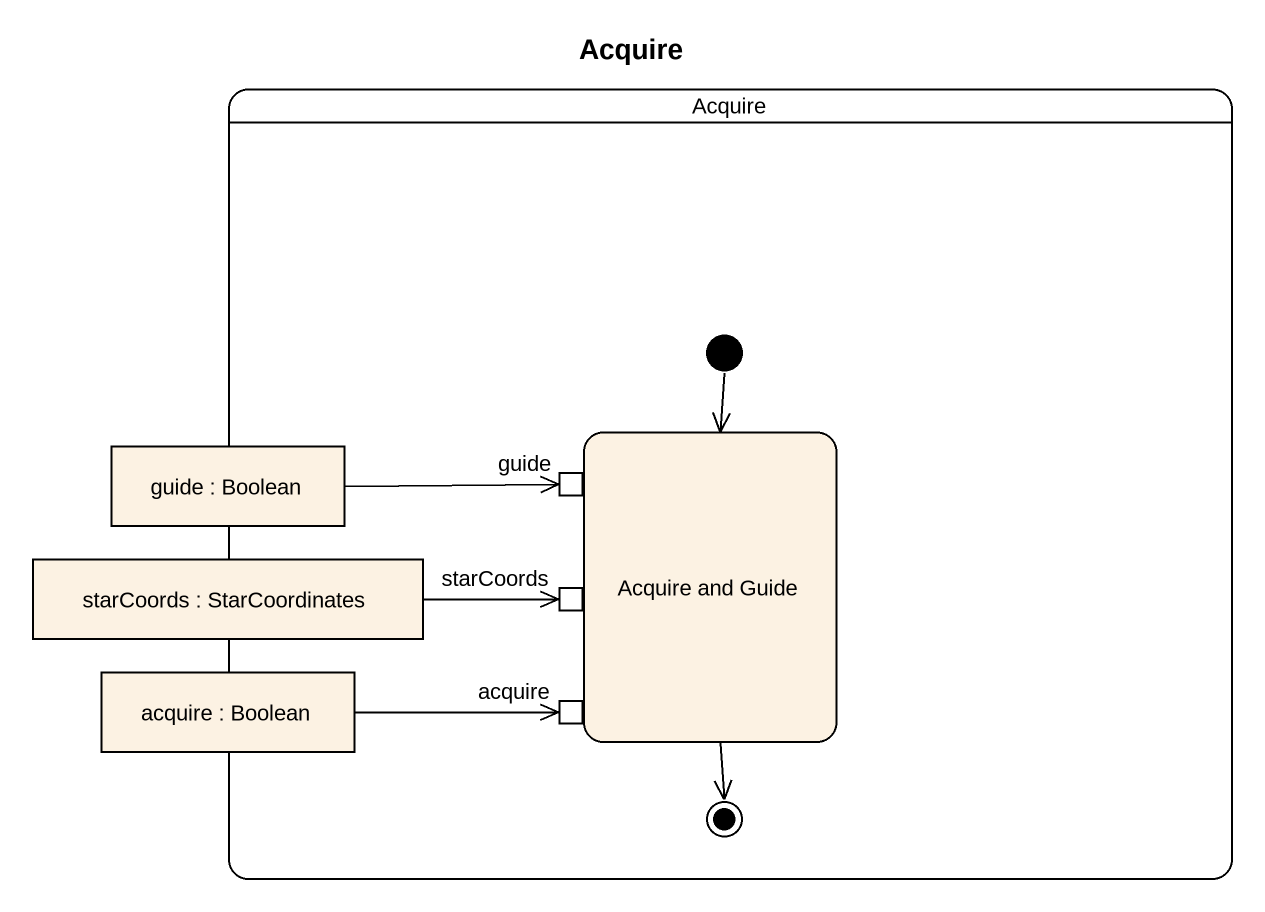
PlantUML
@startuml
title Acquire
hide empty description
state Acquire {
  state "guide : Boolean" as guide <<object>>
  state "Acquire and Guide" as Acquire_and_Guide {
    state "guide" as guide_2 <<inputPin>>
    state "starCoords" as starCoords_2 <<inputPin>>
    state "acquire" as acquire_2 <<inputPin>>
  }
  state "starCoords : StarCoordinates" as starCoords <<object>>
  state "acquire : Boolean" as acquire <<object>>
  [*] --> Acquire_and_Guide
  Acquire_and_Guide --> [*]
}
guide -right-> guide_2
starCoords -right-> starCoords_2
acquire -right-> acquire_2
@enduml
